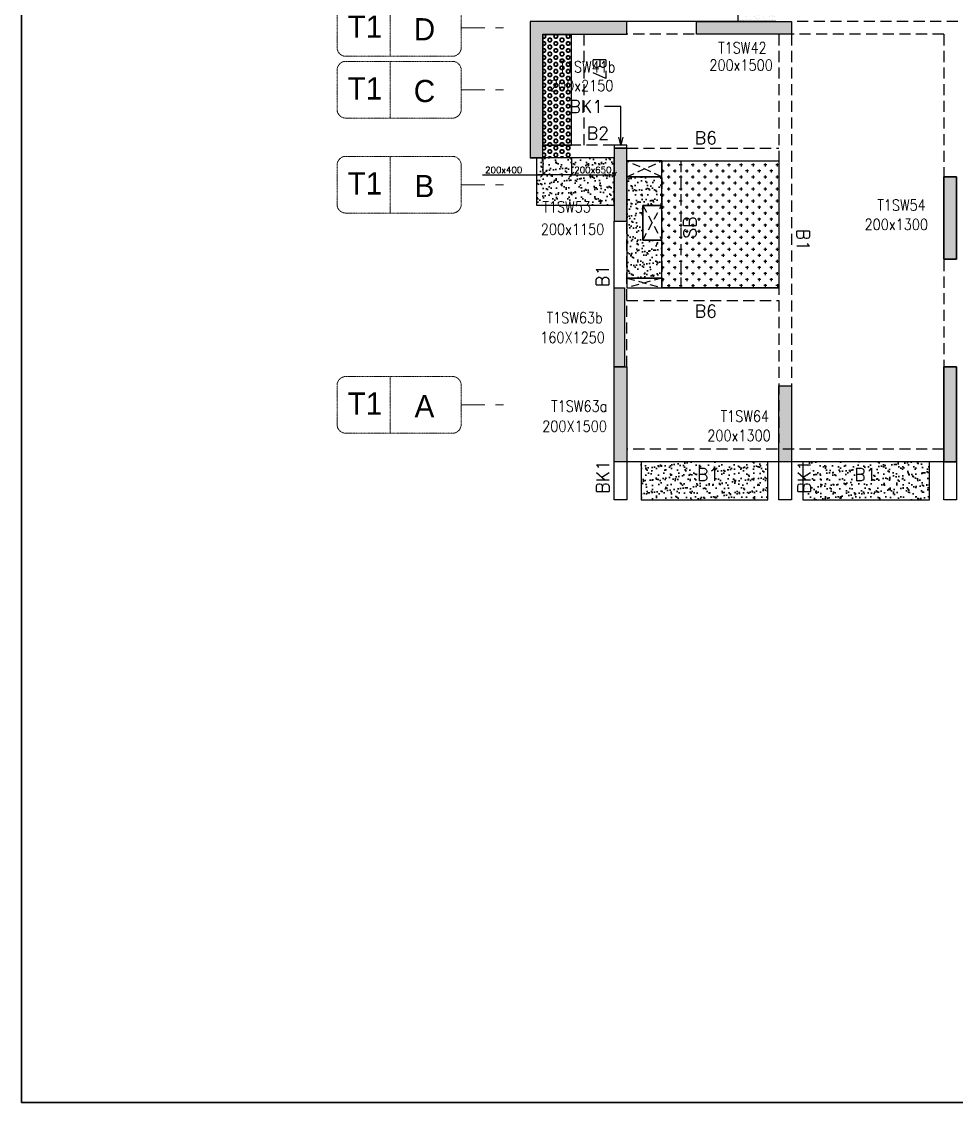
# Model space of a CAD drawing. Header units: millimetres. Extents: x 1078357 to 2594950, y -5122486 to -4636555.
# Drawn here: x 1803328 to 1818081, y -4673748 to -4656688 of the extents above; entities that cross this region are included whole.
import ezdxf
from ezdxf.enums import TextEntityAlignment as Align

# ---------------------------------------------------------------- set-up
doc = ezdxf.new("R2010")
doc.units = ezdxf.units.MM
doc.header["$PDMODE"] = 35
for name, pattern in [('CONTINOUS', [0]), ('DGN STYLE 7', [8.34, 3.75, -1.67, 1.25, -1.67]), ('HIDDEN', [0.375, 0.25, -0.125]), ('New Retail block$0$CONTINOUS', [0])]:
    doc.linetypes.add(name, pattern=pattern)
doc.layers.get('0').update_dxf_attribs({"lineweight": 0})
doc.layers.get('Defpoints').update_dxf_attribs({"lineweight": 0})
for name, color, linetype, lineweight in [('A-_ANOTDIMA_D-', 6, 'Continuous', 13), ('Boundary', 40, 'Continuous', 30), ('COL. NO.', 30, 'Continuous', 25), ('COL. SIZE', 7, 'Continuous', 25), ('DIM', 9, 'Continuous', 25), ('GRID LINE', 8, 'Continuous', 0), ('GRID NO', 8, 'DGN STYLE 7', 13), ('HATCH', 8, 'Continuous', 30)]:
    doc.layers.add(name, color=color, linetype=linetype, lineweight=lineweight)
for name, color, linetype in [('B-200x325', 201, 'HIDDEN'), ('B-200x400', 44, 'HIDDEN'), ('DROP SLAB', 8, 'Continuous'), ('S-BEAM', 3, 'HIDDEN'), ('S-BEAM NO.', 6, 'Continuous'), ('S-COLUMN', 1, 'Continuous'), ('S-CUTOUT', 8, 'HIDDEN'), ('S-SLAB-PROJECTION', 54, 'New Retail block$0$CONTINOUS'), ('SLAB FOLD', 8, 'Continuous')]:
    doc.layers.add(name, color=color, linetype=linetype)
doc.styles.add('Roman', font='romans')
doc.styles.add('ROMANS', font='romans.shx', dxfattribs={"width": 0.85})
doc.styles.get("Standard").update_dxf_attribs({"font": 'Adani Regular.ttf', "height": 500})
doc.dimstyles.new('HARESH', dxfattribs={"dimtxt": 150, "dimasz": 75, "dimexe": 0, "dimexo": 0, "dimgap": 25, "dimtad": 1, "dimdec": 0, "dimdsep": 46, "dimtxsty": 'Roman', "dimblk": 'OBLIQUE', "dimcen": 225, "dimdle": 25, "dimclrd": 2, "dimclre": 2, "dimclrt": 7, "dimadec": 8, "dimazin": 1, "dimtfac": 1, "dimtdec": 0, "dimtmove": 0, "dimatfit": 0, "dimfxl": 1, "dimlwd": -1, "dimlwe": -1, "dimarcsym": 0})

# ---------------------------------------------------------------- blocks, each defined once
blk = doc.blocks.new('_Oblique')
at = {"color": 0, "linetype": 'ByBlock', "lineweight": -2}
blk.add_line((-0.5, -0.5), (0.5, 0.5), dxfattribs=at)
blk = doc.blocks.new('*D1303')
at = {"layer": 'Defpoints', "color": 0, "ltscale": 700, "transparency": 16777216}
for p in [(1811556, -4658838, 0), (1812006, -4658838, 0), (1811556, -4659104)]:
    blk.add_point(p, dxfattribs=at)
at = {"layer": 'DIM', "color": 2, "ltscale": 700, "transparency": 16777216}
for p, q in [((1811556, -4658838), (1811556, -4659104)), ((1812006, -4658838), (1812006, -4659104)), ((1810600, -4659104), (1811556, -4659104)), ((1811556, -4659104), (1811481, -4659104)), ((1812006, -4659104), (1811556, -4659104)), ((1812006, -4659104), (1811556, -4659104)), ((1812006, -4659104), (1812081, -4659104))]:
    blk.add_line(p, q, dxfattribs=at)
at = {"layer": 'DIM', "color": 2, "ltscale": 700, "transparency": 16777216, "xscale": 75, "yscale": 75, "zscale": 75}
blk.add_blockref('_Oblique', (1811556, -4659104), dxfattribs=at)
at = {"layer": 'DIM', "color": 2, "ltscale": 700, "transparency": 16777216, "xscale": 75, "yscale": 75, "zscale": 75, "rotation": 180}
blk.add_blockref('_Oblique', (1812006, -4659104), dxfattribs=at)
at = {"layer": 'DIM', "color": 7, "ltscale": 700, "transparency": 16777216, "insert": (1810937, -4659029), "char_height": 150, "attachment_point": 5, "style": 'Roman'}
blk.add_mtext('{\\H0.666667x;200x400}', dxfattribs=at)
blk = doc.blocks.new('*D1304')
at = {"layer": 'Defpoints', "color": 0, "ltscale": 700, "transparency": 16777216}
for p in [(1812006, -4658838), (1812681, -4658838, 0), (1812681, -4659104)]:
    blk.add_point(p, dxfattribs=at)
at = {"layer": 'DIM', "color": 2, "ltscale": 700, "transparency": 16777216}
for p, q in [((1812006, -4658838), (1812006, -4659104)), ((1812681, -4658838), (1812681, -4659104)), ((1811981, -4659104), (1812706, -4659104))]:
    blk.add_line(p, q, dxfattribs=at)
at = {"layer": 'DIM', "color": 2, "ltscale": 700, "transparency": 16777216, "xscale": 75, "yscale": 75, "zscale": 75, "rotation": 180}
blk.add_blockref('_Oblique', (1812006, -4659104), dxfattribs=at)
at = {"layer": 'DIM', "color": 2, "ltscale": 700, "transparency": 16777216, "xscale": 75, "yscale": 75, "zscale": 75}
blk.add_blockref('_Oblique', (1812681, -4659104), dxfattribs=at)
at = {"layer": 'DIM', "color": 7, "ltscale": 700, "transparency": 16777216, "insert": (1812344, -4659029), "char_height": 150, "attachment_point": 5, "style": 'Roman'}
blk.add_mtext('{\\H0.666667x;200x650}', dxfattribs=at)
blk = doc.blocks.new('G$CD63B60BD')
at = {"layer": 'COL. NO.', "linetype": 'Continuous', "style": 'ROMANS', "width": 0.85}
for s, p in [('T1SW42', (1615, 6449, -320)), ('T1SW41b', (-891, 6149, -320)), ('T1SW53', (-1158, 3938, -320)), ('T1SW54', (4127, 3966, -320)), ('T1SW63b', (-1092, 2189, 0)), ('T1SW63a', (-1020, 792, 0)), ('T1SW64', (1654, 634, -320))]:
    blk.add_text(s, height=175, dxfattribs=at).set_placement(p)
at = {"layer": 'COL. SIZE', "linetype": 'Continuous', "style": 'ROMANS', "width": 0.85}
for s, p in [('200x1500', (1477, 6177, -320)), ('200x2150', (-1039, 5853, -320)), ('200x1150', (-1184, 3585, -320)), ('200x1300', (3926, 3661, -320)), ('160X1250', (-1193, 1876, 0)), ('200X1500', (-1161, 475, 0)), ('200x1300', (1444, 329, -320))]:
    blk.add_text(s, height=175, dxfattribs=at).set_placement(p)
blk = doc.blocks.new('Tower grid nomenclature-ex')
at = {"layer": 'GRID NO'}
blk.add_lwpolyline([(-1250, -600), (1750, -600, 0.414214), (2000, -350), (2000, 750, 0.414214), (1750, 1000), (-1250, 1000, 0.414214), (-1500, 750), (-1500, -350, 0.414214)], format="xyb", close=True, dxfattribs=at)
blk.add_lwpolyline([(0, 1000), (0, -600)], dxfattribs=at)
at = {"layer": 'GRID NO', "flags": 8}
for p in [(-1235, 400), (1788, 400)]:
    blk.add_attdef('GRID', text='', height=625, dxfattribs=at).set_placement(p, align=Align.MIDDLE_CENTER)

msp = doc.modelspace()

# ---------------------------------------------------------------- hatches: boundary and pattern name
at = {"layer": 'DROP SLAB'}
h = msp.add_hatch(dxfattribs=at)
h.set_pattern_fill('CROSS', color=8, scale=15, angle=0.03079)
h.set_pattern_definition([(180.03079016, (-12423982.76, 56230160.5), (-95.19879988, -95.30117261), [47.625, -142.875]), (270.03079016, (-12424006.58, 56230184.3), (95.30117261, -95.19879988), [47.625, -142.875])])
h.paths.add_polyline_path([(1813431.1, -4658887.8), (1815281.1, -4658887.8), (1815281.1, -4660887.5), (1813431.1, -4660887.5)])
at = {"layer": 'HATCH'}
h = msp.add_hatch(dxfattribs=at)
h.set_pattern_fill('AR-SAND', color=8, scale=3, angle=179.97015)
h.set_pattern_definition([(37.4701541, (-2102451.9, 14026601.58), (-4.72361136, 146.8264517), [0, -115.824, 0, -129.54, 0, -123.825]), (7.4701541, (-2102451.9, 14026601.58), (134.9689868, 214.9772528), [0, -62.484, 0, -104.394, 0, -40.005]), (327.4701541, (-2102545.62, 14026601.63), (237.2979035, 0.3075449), [0, -38.1, 0, -137.16, 0, -179.07]), (317.4701541, (-2102545.62, 14026601.63), (229.1017424, 66.759465), [0, -19.05, 0, -89.916, 0, -102.87])])
h.paths.add_polyline_path([(1815231.3, -4654687.9), (1814631.4, -4654687.9), (1814631.4, -4656687.9), (1815231.3, -4656687.9)])
at = {"layer": 'HATCH', "ltscale": 1000}
h = msp.add_hatch(dxfattribs=at)
h.set_pattern_fill('HEX', color=8, scale=10, angle=180)
h.set_pattern_definition([(180, (-379068.14, 4902305.6), (-7e-15, -54.99261315), [31.75, -63.5]), (300, (-379068.14, 4902305.6), (47.625, 27.49630658), [31.75, -63.5]), (240, (-379099.89, 4902305.6), (47.625, -27.49630658), [31.75, -63.5])])
h.paths.add_polyline_path([(1812006.3, -4656898.4), (1811556.3, -4656898.4), (1811556.3, -4658837.6), (1812006.3, -4658837.6)])
at = {"layer": 'HATCH'}
h = msp.add_hatch(dxfattribs=at)
h.set_pattern_fill('AR-SAND', color=8, scale=3, angle=179.97015)
h.set_pattern_definition([(37.4701541, (-2112951.82, 14023851.64), (-4.72361136, 146.8264517), [0, -115.824, 0, -129.54, 0, -123.825]), (7.4701541, (-2112951.82, 14023851.64), (134.9689868, 214.9772528), [0, -62.484, 0, -104.394, 0, -40.005]), (327.4701541, (-2113045.54, 14023851.69), (237.2979035, 0.3075449), [0, -38.1, 0, -137.16, 0, -179.07]), (317.4701541, (-2113045.54, 14023851.69), (229.1017424, 66.759465), [0, -19.05, 0, -89.916, 0, -102.87])])
h.paths.add_polyline_path([(1812681.4, -4658837.8), (1811456.1, -4658837.8), (1811456.1, -4659587.7), (1812681.4, -4659587.7)])
h = msp.add_hatch(dxfattribs=at)
h.set_pattern_fill('AR-SAND', color=8, scale=3, angle=180.02985)
h.set_pattern_definition([(37.47015413, (-3208951.86, 18707870.84), (-4.72361136, 146.8264517), [0, -115.824, 0, -129.54, 0, -123.825]), (7.4701541, (-3208951.86, 18707870.84), (134.9689868, 214.9772528), [0, -62.484, 0, -104.394, 0, -40.005]), (327.4701541, (-3209045.58, 18707870.89), (237.2979035, 0.3075449), [0, -38.1, 0, -137.16, 0, -179.07]), (317.4701541, (-3209045.58, 18707870.9), (229.1017424, 66.759465), [0, -19.05, 0, -89.916, 0, -102.87])])
h.paths.add_polyline_path([(1812881.1, -4660737.8), (1813431.1, -4660737.8), (1813431.1, -4660137.7), (1813131.1, -4660137.7), (1813131.1, -4659587.8), (1813431.1, -4659587.8), (1813431.1, -4659137.8), (1812881.1, -4659137.8)])
h = msp.add_hatch(dxfattribs=at)
h.set_pattern_fill('AR-SAND', color=8, scale=3, angle=179.97015)
h.set_pattern_definition([(37.47015413, (-3202426.62, 18707870.85), (-4.72361136, 146.8264517), [0, -115.824, 0, -129.54, 0, -123.825]), (7.4701541, (-3202426.62, 18707870.85), (134.9689868, 214.9772528), [0, -62.484, 0, -104.394, 0, -40.005]), (327.4701541, (-3202520.35, 18707870.9), (237.2979035, 0.3075449), [0, -38.1, 0, -137.16, 0, -179.07]), (317.4701541, (-3202520.35, 18707870.9), (229.1017424, 66.759465), [0, -19.05, 0, -89.916, 0, -102.87])])
h.paths.add_polyline_path([(1815106.4, -4663637.8), (1813106.4, -4663637.8), (1813106.4, -4664237.8), (1815106.4, -4664237.8)])
h = msp.add_hatch(dxfattribs=at)
h.set_pattern_fill('AR-SAND', color=8, scale=3, angle=179.97015)
h.set_pattern_definition([(37.47015413, (-3204976.62, 18707870.85), (-4.72361136, 146.8264517), [0, -115.824, 0, -129.54, 0, -123.825]), (7.4701541, (-3204976.62, 18707870.85), (134.9689868, 214.9772528), [0, -62.484, 0, -104.394, 0, -40.005]), (327.4701541, (-3205070.35, 18707870.9), (237.2979035, 0.3075449), [0, -38.1, 0, -137.16, 0, -179.07]), (317.4701541, (-3205070.35, 18707870.9), (229.1017424, 66.759465), [0, -19.05, 0, -89.916, 0, -102.87])])
h.paths.add_polyline_path([(1817656.4, -4663637.8), (1815656.4, -4663637.8), (1815656.4, -4664237.8), (1817656.4, -4664237.8)])
at = {"layer": 'S-COLUMN', "lineweight": 25, "extrusion": (1.00316e-06, -2.11765e-11, 1)}
h = msp.add_hatch(color=1, dxfattribs=at)
h.dxf.hatch_style = 1
h.paths.add_polyline_path([(1811556.1, -4656887.8), (1812881.1, -4656887.8), (1812881.1, -4656687.8), (1811356.1, -4656687.8), (1811356.1, -4658837.8), (1811556.1, -4658837.8)])
at = {"layer": 'S-COLUMN', "lineweight": 25}
h = msp.add_hatch(color=1, dxfattribs=at)
h.dxf.hatch_style = 1
h.paths.add_polyline_path([(1813981.1, -4656687.8), (1815481.1, -4656687.8), (1815481.1, -4656887.8), (1813981.1, -4656887.8)])
at = {"layer": 'S-COLUMN', "lineweight": 25, "extrusion": (1.00316e-06, -2.11765e-11, 1)}
h = msp.add_hatch(color=1, dxfattribs=at)
h.dxf.hatch_style = 1
h.paths.add_polyline_path([(1812881.1, -4658687.8), (1812681.1, -4658687.8), (1812681.1, -4659837.8), (1812881.1, -4659837.8)])
h = msp.add_hatch(color=1, dxfattribs=at)
h.dxf.hatch_style = 1
h.paths.add_polyline_path([(1818081.1, -4659137.8), (1817881.1, -4659137.8), (1817881.1, -4660437.8), (1818081.1, -4660437.8)])
at = {"layer": 'S-COLUMN', "lineweight": 25, "extrusion": (-1.00316e-06, -1.91639e-11, 1)}
h = msp.add_hatch(color=1, dxfattribs=at)
h.dxf.hatch_style = 1
h.paths.add_polyline_path([(1817881.1, -4659137.8), (1818081.1, -4659137.8), (1818081.1, -4660437.8), (1817881.1, -4660437.8)])
at = {"layer": 'S-COLUMN', "lineweight": 25, "extrusion": (1.00316e-06, -2.11765e-11, 1)}
h = msp.add_hatch(color=1, dxfattribs=at)
h.dxf.hatch_style = 1
h.paths.add_polyline_path([(1812841.2, -4662137.8), (1812681.2, -4662137.8), (1812681.2, -4660887.6), (1812841.2, -4660887.6)])
h = msp.add_hatch(color=1, dxfattribs=at)
h.dxf.hatch_style = 1
h.paths.add_polyline_path([(1812881.1, -4663637.8), (1812681.1, -4663637.8), (1812681.1, -4662137.8), (1812881.1, -4662137.8)])
at = {"layer": 'S-COLUMN', "lineweight": 25, "extrusion": (-1.00316e-06, -1.91639e-11, 1)}
h = msp.add_hatch(color=1, dxfattribs=at)
h.dxf.hatch_style = 1
h.paths.add_polyline_path([(1817881.1, -4663637.8), (1818081.1, -4663637.8), (1818081.1, -4662137.8), (1817881.1, -4662137.8)])
at = {"layer": 'S-COLUMN', "lineweight": 25, "extrusion": (1.00316e-06, -2.11765e-11, 1)}
h = msp.add_hatch(color=1, dxfattribs=at)
h.dxf.hatch_style = 1
h.paths.add_polyline_path([(1818081.1, -4663637.8), (1817881.1, -4663637.8), (1817881.1, -4662137.8), (1818081.1, -4662137.8)])
at = {"layer": 'S-COLUMN', "lineweight": 25}
h = msp.add_hatch(color=1, dxfattribs=at)
h.dxf.hatch_style = 1
h.paths.add_polyline_path([(1815481.1, -4662437.8), (1815481.1, -4663637.8), (1815281.1, -4663637.8), (1815281.1, -4662437.8)])

# ---------------------------------------------------------------- linework, layer by layer
at = {"layer": 'B-200x400', "linetype": 'HIDDEN', "ltscale": 500}
msp.add_line((1812006.3, -4658637.8, 0), (1811556.3, -4658637.8, 0), dxfattribs=at)
at = {"layer": 'B-200x400', "linetype": 'ByBlock', "ltscale": 500}
msp.add_line((1812006.3, -4658837.8, 0), (1811556.3, -4658837.8, 0), dxfattribs=at)
at = {"layer": 'Boundary', "ltscale": 700, "elevation": 0}
msp.add_lwpolyline([(1803327.6, -4636994.1), (1908927.8, -4636994.1), (1908927.8, -4673747.9), (1803327.6, -4673747.9)], close=True, dxfattribs=at)
at = {"layer": 'DROP SLAB', "color": 3, "linetype": 'CONTINOUS', "ltscale": 500, "elevation": 0}
for points in [[(1812881.3, -4659137.8), (1813431.1, -4659137.8), (1813431.1, -4658887.9), (1812881.3, -4658887.9)], [(1813431.1, -4658887.8), (1815281.1, -4658887.8), (1815281.1, -4660887.5), (1813431.1, -4660887.5)], [(1813131.1, -4660137.8), (1813431.1, -4660137.8), (1813431.1, -4659587.8), (1813131.1, -4659587.8)], [(1812881.1, -4660887.5), (1813431.1, -4660887.5), (1813431.1, -4660737.8), (1812881.1, -4660737.8)]]:
    msp.add_lwpolyline(points, close=True, dxfattribs=at)
at = {"layer": 'GRID LINE', "linetype": 'DGN STYLE 7', "ltscale": 100, "elevation": 0}
for points in [[(1810266.1, -4656787.7), (1811073.2, -4656787.7)], [(1810266.1, -4657762.7), (1811073.2, -4657762.7)], [(1810266.1, -4659262.7), (1811073.2, -4659262.7)], [(1810266.1, -4662737.7), (1811073.2, -4662737.7)]]:
    msp.add_lwpolyline(points, dxfattribs=at)
at = {"layer": 'S-BEAM', "linetype": 'CONTINOUS', "ltscale": 700}
for p, q in [((1815231.4, -4656687.8, 0), (1812881.3, -4656687.8, 0)), ((1812681.3, -4658837.7, 0), (1811356.3, -4658837.7, 0)), ((1812681.1, -4658837.8, 0), (1812006.3, -4658837.8, 0)), ((1812681.4, -4662137.7, 0), (1812681.4, -4659837.7, 0)), ((1812681.1, -4664237.8, 0), (1812681.1, -4663637.8, 0)), ((1812881.1, -4663637.8, 0), (1812881.1, -4664237.8, 0)), ((1817881.4, -4663637.7, 0), (1812881.4, -4663637.7, 0)), ((1815281.1, -4664237.8, 0), (1815281.1, -4663637.8, 0)), ((1815481.1, -4663637.8, 0), (1815481.1, -4664237.8, 0)), ((1817881.1, -4664237.7, 0), (1817881.1, -4663637.7, 0)), ((1818081.1, -4663637.7, 0), (1818081.1, -4664237.7, 0)), ((1812881.1, -4664237.8, 0), (1812681.1, -4664237.8, 0)), ((1815481.1, -4664237.8, 0), (1815281.1, -4664237.8, 0)), ((1818081.1, -4664237.7, 0), (1817881.1, -4664237.7, 0))]:
    msp.add_line(p, q, dxfattribs=at)
at = {"layer": 'S-BEAM', "linetype": 'HIDDEN', "ltscale": 700}
for p, q in [((1824406.1, -4656687.8, 0), (1815531.3, -4656687.8, 0)), ((1817881.3, -4656887.8, 0), (1812881.3, -4656887.8, 0)), ((1815281.3, -4656887.8, 0), (1815281.3, -4663337.7, 0)), ((1815481.3, -4656887.8, 0), (1815481.3, -4663337.7, 0)), ((1817881.3, -4656887.8, 0), (1817881.3, -4659137.7, 0)), ((1812681.3, -4658637.7, 0), (1811556.3, -4658637.7, 0)), ((1812681.1, -4658637.8, 0), (1812006.3, -4658637.8, 0)), ((1813431, -4658888.1, 0), (1813431, -4660887.9, 0)), ((1813731, -4658888.1, 0), (1813731, -4660887.9, 0)), ((1817881.4, -4659137.7, 0), (1817881.4, -4662137.7, 0)), ((1812881.4, -4662137.7, 0), (1812881.4, -4659837.7, 0)), ((1817881.4, -4663437.7, 0), (1812881.4, -4663437.7, 0))]:
    msp.add_line(p, q, dxfattribs=at)
at = {"layer": 'S-BEAM', "linetype": 'Continuous', "ltscale": 700}
for p, q in [((1812006.3, -4658637.8, 0), (1812006.3, -4656898.4, 0)), ((1812881.3, -4658887.8, 0), (1815281.1, -4658887.8, 0)), ((1812881.1, -4660887.5, 0), (1815281.1, -4660887.5, 0))]:
    msp.add_line(p, q, dxfattribs=at)
at = {"layer": 'S-BEAM', "ltscale": 700}
for p, q in [((1812206.3, -4658637.8, 0), (1812206.3, -4656887.8, 0)), ((1812881.3, -4658687.8, 0), (1815281.1, -4658687.8, 0)), ((1812681.1, -4659637.7, 0), (1812681.1, -4659637.7, 0)), ((1812681.4, -4659637.7, 0), (1812681.4, -4659637.7, 0)), ((1812681.1, -4659837.7, 0), (1812681.8, -4659837.7, 0)), ((1812681.4, -4659837.7, 0), (1812682.1, -4659837.7, 0)), ((1812881.1, -4661087.5, 0), (1815281.1, -4661087.5, 0))]:
    msp.add_line(p, q, dxfattribs=at)
at = {"layer": 'S-BEAM', "linetype": 'Continuous', "ltscale": 700, "elevation": 0}
msp.add_lwpolyline([(1812881.4, -4658637.4), (1812681.4, -4658637.4), (1812681.4, -4658687.6), (1812881.4, -4658687.6)], close=True, dxfattribs=at)
at = {"layer": 'S-COLUMN', "color": 1, "lineweight": 25, "extrusion": (1.00316e-06, -2.11765e-11, 1), "elevation": 1.8}
msp.add_lwpolyline([(1811556.1, -4656887.8), (1812881.1, -4656887.8), (1812881.1, -4656687.8), (1811356.1, -4656687.8), (1811356.1, -4658837.8), (1811556.1, -4658837.8), (1811556.1, -4656887.8)], dxfattribs=at)
at = {"layer": 'S-COLUMN', "color": 1, "lineweight": 25, "elevation": 0}
for points in [[(1813981.1, -4656687.8), (1815481.1, -4656687.8), (1815481.1, -4656887.8), (1813981.1, -4656887.8)], [(1815281.1, -4662437.8), (1815481.1, -4662437.8), (1815481.1, -4663637.8), (1815281.1, -4663637.8)]]:
    msp.add_lwpolyline(points, close=True, dxfattribs=at)
at = {"layer": 'S-COLUMN', "color": 1, "lineweight": 25, "extrusion": (1.00316e-06, -2.11765e-11, 1), "elevation": 1.8}
for points in [[(1812881.1, -4658687.8), (1812681.1, -4658687.8), (1812681.1, -4659837.8), (1812881.1, -4659837.8)], [(1818081.1, -4659137.8), (1817881.1, -4659137.8), (1817881.1, -4660437.8), (1818081.1, -4660437.8)], [(1812841.2, -4662137.8), (1812681.2, -4662137.8), (1812681.2, -4660887.6), (1812841.2, -4660887.6)], [(1812881.1, -4663637.8), (1812681.1, -4663637.8), (1812681.1, -4662137.8), (1812881.1, -4662137.8)], [(1818081.1, -4663637.8), (1817881.1, -4663637.8), (1817881.1, -4662137.8), (1818081.1, -4662137.8)]]:
    msp.add_lwpolyline(points, close=True, dxfattribs=at)
at = {"layer": 'S-COLUMN', "color": 1, "lineweight": 25, "extrusion": (-1.00316e-06, -1.91639e-11, 1), "elevation": -1.8}
for points in [[(1817881.1, -4659137.8), (1818081.1, -4659137.8), (1818081.1, -4660437.8), (1817881.1, -4660437.8)], [(1817881.1, -4663637.8), (1818081.1, -4663637.8), (1818081.1, -4662137.8), (1817881.1, -4662137.8)]]:
    msp.add_lwpolyline(points, close=True, dxfattribs=at)
at = {"layer": 'S-CUTOUT', "ltscale": 500}
for p, q in [((1812881.1, -4659137.8, 0), (1813431.1, -4658887.8, 0)), ((1813431.1, -4659137.8, 0), (1812881.3, -4658887.8, 0)), ((1813131.1, -4660137.8, 0), (1813431.1, -4659587.8, 0)), ((1813131.1, -4659587.8, 0), (1813431.1, -4660137.7, 0)), ((1812881.1, -4660737.8, 0), (1813431.1, -4660887.5, 0)), ((1813431.1, -4660737.8, 0), (1812882, -4660887.5, 0))]:
    msp.add_line(p, q, dxfattribs=at)
at = {"layer": 'S-SLAB-PROJECTION'}
msp.add_line((1814631.3, -4654687.8, 0), (1814631.3, -4656687.8, 0), dxfattribs=at)
at = {"layer": 'S-SLAB-PROJECTION', "elevation": 0}
for points in [[(1812681.4, -4658837.8), (1811456.1, -4658837.8), (1811456.1, -4659587.7), (1812681.4, -4659587.7)], [(1815106.4, -4663637.8), (1813106.4, -4663637.8), (1813106.4, -4664237.8), (1815106.4, -4664237.8)], [(1817656.4, -4663637.8), (1815656.4, -4663637.8), (1815656.4, -4664237.8), (1817656.4, -4664237.8)]]:
    msp.add_lwpolyline(points, close=True, dxfattribs=at)
at = {"layer": 'SLAB FOLD', "color": 8, "ltscale": 1000, "elevation": 0}
msp.add_lwpolyline([(1812006.3, -4656898.4), (1811556.3, -4656898.4), (1811556.3, -4658637.8), (1812006.3, -4658637.8)], close=True, dxfattribs=at)
msp.add_lwpolyline([(1812881.1, -4660737.8), (1813431.1, -4660737.8), (1813431.1, -4660137.7), (1813131.1, -4660137.7), (1813131.1, -4659587.8), (1813431.1, -4659587.8), (1813431.1, -4659137.8), (1812881.1, -4659137.8), (1812881.1, -4660737.8)], dxfattribs=at)

# ---------------------------------------------------------------- block references
at = {"layer": 'A-_ANOTDIMA_D-', "color": 2, "ltscale": 700}
msp.add_blockref('G$CD63B60BD', (1812706.1, -4663637.8, 0), dxfattribs=at)
at = {"layer": 'GRID NO'}
ref = msp.add_blockref('Tower grid nomenclature-ex', (1809146.1, -4656899.7, 0), dxfattribs=dict(at, xscale=0.56, yscale=0.56, zscale=0.56))
ref.add_attrib('GRID', 'D', dxfattribs={"height": 350}).set_placement((1809685.6, -4656808.2, 0), align=Align.MIDDLE_CENTER)
ref.add_attrib('GRID', 'T1', dxfattribs={"height": 350}).set_placement((1808746.6, -4656767.2, 0), align=Align.MIDDLE_CENTER)
ref = msp.add_blockref('Tower grid nomenclature-ex', (1809146.1, -4657874.7, 0), dxfattribs=dict(at, xscale=0.56, yscale=0.56, zscale=0.56))
ref.add_attrib('GRID', 'C', dxfattribs={"height": 350}).set_placement((1809685.6, -4657783.2, 0), align=Align.MIDDLE_CENTER)
ref.add_attrib('GRID', 'T1', dxfattribs={"height": 350}).set_placement((1808746.6, -4657742.2, 0), align=Align.MIDDLE_CENTER)
ref = msp.add_blockref('Tower grid nomenclature-ex', (1809146.1, -4659374.7, 0), dxfattribs=dict(at, xscale=0.56, yscale=0.56, zscale=0.56))
ref.add_attrib('GRID', 'B', dxfattribs={"height": 350}).set_placement((1809685.6, -4659283.2, 0), align=Align.MIDDLE_CENTER)
ref.add_attrib('GRID', 'T1', dxfattribs={"height": 350}).set_placement((1808746.6, -4659242.2, 0), align=Align.MIDDLE_CENTER)
ref = msp.add_blockref('Tower grid nomenclature-ex', (1809146.1, -4662849.7, 0), dxfattribs=dict(at, xscale=0.56, yscale=0.56, zscale=0.56))
ref.add_attrib('GRID', 'A', dxfattribs={"height": 350}).set_placement((1809685.6, -4662758.2, 0), align=Align.MIDDLE_CENTER)
ref.add_attrib('GRID', 'T1', dxfattribs={"height": 350}).set_placement((1808746.6, -4662717.2, 0), align=Align.MIDDLE_CENTER)

# ---------------------------------------------------------------- texts
at = {"layer": 'B-200x325', "linetype": 'Continuous', "ltscale": 700, "style": 'ROMANS'}
for p in [(1813950.6, -4658622.5, -2.7), (1813950.6, -4661359.7, -2.7)]:
    msp.add_text('B6', height=200, rotation=0.00094, dxfattribs=at).set_placement(p)
at = {"layer": 'S-BEAM NO.', "linetype": 'Continuous', "ltscale": 700, "style": 'ROMANS'}
for s, rotation, p in [('B7', 269.99906, (1812350.6, -4657258.2, -2.7)), ('BK1', 0.00094, (1811973.7, -4658129.9, -2.7)), ('SB', 90.00094, (1813975.7, -4660112.2, -2.7))]:
    msp.add_text(s, height=200, rotation=rotation, dxfattribs=at).set_placement(p)
at = {"layer": 'S-BEAM NO.', "linetype": 'Continuous', "ltscale": 500, "style": 'ROMANS'}
msp.add_text('B2', height=200, dxfattribs=at).set_placement((1812247.4, -4658547.2, -2.7))
at = {"layer": 'S-BEAM NO.', "linetype": 'HIDDEN', "ltscale": 500, "style": 'ROMANS'}
for rotation, p in [(269.99906, (1815565.2, -4659959, -2.7)), (90.00094, (1812595.3, -4660875.5, -2.7)), (0.00094, (1813986.7, -4663938.1, -2.7)), (0.00094, (1816468, -4663938.1, -2.7))]:
    msp.add_text('B1', height=200, rotation=rotation, dxfattribs=at).set_placement(p)
at = {"layer": 'S-BEAM NO.', "linetype": 'CONTINOUS', "ltscale": 700, "style": 'ROMANS'}
for p in [(1812599, -4664137.4, 50), (1815776.7, -4664137.4, 50)]:
    msp.add_text('BK1', height=200, rotation=90, dxfattribs=at).set_placement(p)

# ---------------------------------------------------------------- dimensions: what is measured, and where the dimension line sits
at = {"layer": 'DIM', "ltscale": 700}
dim = msp.add_linear_dim(base=(1811556.3, -4659103.8, 0), p1=(1812006.3, -4658837.8, 0), p2=(1811556.3, -4658837.8, 0), text='{\\H0.666667x;200x400}', dimstyle='HARESH', override={"dimtxsty": 'Roman', "dimtmove": 1}, dxfattribs=at)
dim.commit()
dim.dimension.update_dxf_attribs({"geometry": '*D1303', "text_midpoint": (1810937, -4659082.1, 0), "dimtype": 160})
dim = msp.add_linear_dim(base=(1812681.3, -4659103.8, 0), p1=(1812006.3, -4658837.8, 0), p2=(1812681.3, -4658837.8, 0), text='{\\H0.666667x;200x650}', dimstyle='HARESH', override={"dimtxsty": 'Roman', "dimtmove": 1}, dxfattribs=at)
dim.commit()
dim.dimension.update_dxf_attribs({"geometry": '*D1304', "text_midpoint": (1812343.8, -4659028.8, 0)})

# ---------------------------------------------------------------- leaders
at = {"layer": 'S-BEAM NO.', "linetype": 'Continuous', "ltscale": 700}
msp.add_leader([(1812786.1, -4658637.4, 0), (1812786.1, -4658027.6, 0), (1812527.3, -4658027.6, 0)], dimstyle='HARESH', override={"dimasz": 125, "dimgap": 25, "dimtad": 0, "dimldrblk": 'Open30'}, dxfattribs=at)

doc.saveas('drawing.dxf')
